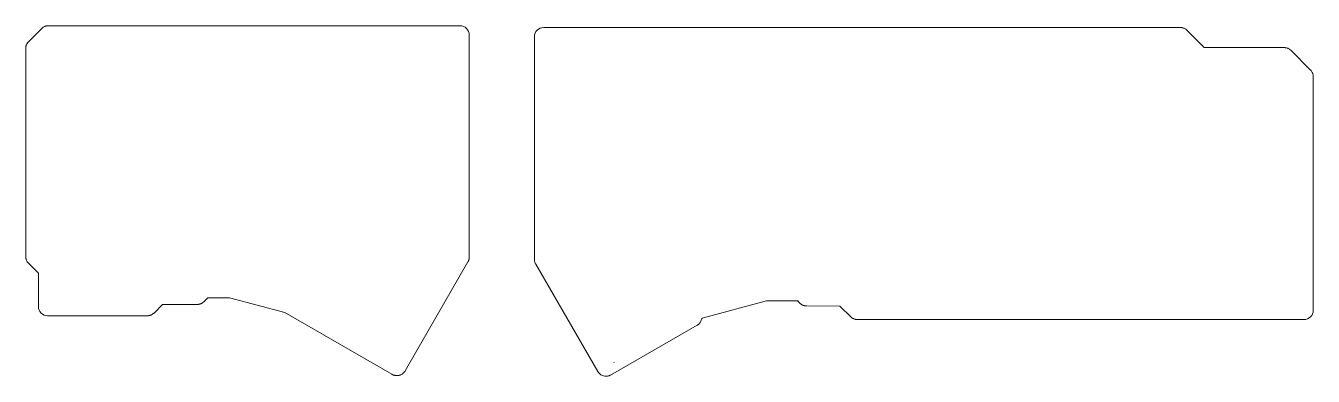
# Model space of a CAD drawing. Header units: millimetres. Extents: x -198 to 294, y -4 to 130.
import ezdxf

# ---------------------------------------------------------------- set-up
doc = ezdxf.new("R2010")
doc.units = ezdxf.units.MM
doc.header["$MEASUREMENT"] = 0
doc.layers.add('Layer 1', color=7, linetype='Continuous')

# ---------------------------------------------------------------- blocks, each defined once
blk = doc.blocks.new('block 3')
at = {"layer": 'Layer 1', "color": 158, "lineweight": 18, "true_color": 0x111e28}
blk.add_open_spline([(-31.9, 130.26), (-31.9, 130.26), (-189, 130.26), (-189, 130.26), (-189.11, 130.26), (-189.22, 130.26), (-189.34, 130.24), (-189.36, 130.24), (-189.39, 130.24), (-189.42, 130.24), (-189.5, 130.23), (-189.59, 130.21), (-189.67, 130.2), (-189.74, 130.18), (-189.82, 130.17), (-189.89, 130.14), (-189.94, 130.13), (-190, 130.12), (-190.04, 130.1), (-190.1, 130.08), (-190.15, 130.07), (-190.21, 130.05), (-190.26, 130.03), (-190.32, 130.01), (-190.37, 129.98), (-190.78, 129.81), (-191.16, 129.56), (-191.49, 129.23), (-191.49, 129.23), (-196.57, 124.15), (-196.57, 124.15), (-196.78, 123.94), (-196.95, 123.72), (-197.09, 123.48), (-197.11, 123.45), (-197.13, 123.42), (-197.14, 123.4), (-197.21, 123.28), (-197.27, 123.15), (-197.33, 123.02), (-197.35, 122.97), (-197.37, 122.92), (-197.39, 122.87), (-197.41, 122.81), (-197.43, 122.76), (-197.45, 122.7), (-197.46, 122.65), (-197.48, 122.6), (-197.49, 122.55), (-197.51, 122.47), (-197.52, 122.4), (-197.54, 122.33), (-197.56, 122.25), (-197.57, 122.16), (-197.58, 122.07), (-197.58, 122.04), (-197.59, 122.02), (-197.59, 121.99), (-197.6, 121.88), (-197.6, 121.77), (-197.6, 121.65), (-197.6, 121.65), (-197.6, 42.15), (-197.6, 42.15), (-197.6, 42.04), (-197.6, 41.92), (-197.59, 41.81), (-197.59, 41.78), (-197.58, 41.76), (-197.58, 41.73), (-197.57, 41.64), (-197.56, 41.56), (-197.54, 41.48), (-197.53, 41.4), (-197.51, 41.33), (-197.49, 41.26), (-197.48, 41.21), (-197.46, 41.15), (-197.45, 41.1), (-197.43, 41.05), (-197.41, 40.99), (-197.39, 40.94), (-197.37, 40.88), (-197.35, 40.83), (-197.33, 40.78), (-197.15, 40.36), (-196.89, 39.98), (-196.57, 39.66), (-196.57, 39.66), (-192.78, 35.86), (-192.78, 35.86), (-192.78, 35.86), (-192.78, 23.1), (-192.78, 23.1), (-192.78, 21.15), (-191.2, 19.57), (-189.25, 19.57), (-189.25, 19.57), (-151.15, 19.57), (-151.15, 19.57), (-151.03, 19.57), (-150.92, 19.58), (-150.81, 19.59), (-150.78, 19.59), (-150.76, 19.59), (-150.73, 19.6), (-150.64, 19.61), (-150.56, 19.62), (-150.48, 19.64), (-150.46, 19.64), (-150.44, 19.64), (-150.43, 19.65), (-150.32, 19.67), (-150.21, 19.7), (-150.1, 19.73), (-150.05, 19.75), (-149.99, 19.77), (-149.94, 19.79), (-149.88, 19.81), (-149.83, 19.83), (-149.78, 19.85), (-149.72, 19.87), (-149.67, 19.9), (-149.62, 19.92), (-149.57, 19.95), (-149.52, 19.97), (-149.47, 20), (-149.27, 20.11), (-149.09, 20.23), (-148.93, 20.37), (-148.88, 20.4), (-148.84, 20.43), (-148.81, 20.47), (-148.75, 20.51), (-148.7, 20.56), (-148.66, 20.61), (-148.66, 20.61), (-145.37, 23.89), (-145.37, 23.89), (-145.37, 23.89), (-132.1, 23.89), (-132.1, 23.89), (-131.98, 23.89), (-131.87, 23.9), (-131.76, 23.91), (-131.73, 23.91), (-131.71, 23.91), (-131.68, 23.92), (-131.59, 23.93), (-131.51, 23.94), (-131.43, 23.95), (-131.41, 23.96), (-131.39, 23.96), (-131.38, 23.96), (-131.27, 23.99), (-131.16, 24.02), (-131.05, 24.05), (-131, 24.07), (-130.94, 24.08), (-130.89, 24.11), (-130.83, 24.12), (-130.78, 24.14), (-130.73, 24.17), (-130.67, 24.19), (-130.62, 24.22), (-130.57, 24.24), (-130.52, 24.26), (-130.47, 24.29), (-130.42, 24.32), (-130.37, 24.35), (-130.32, 24.37), (-130.27, 24.41), (-130.22, 24.43), (-130.17, 24.46), (-130.13, 24.49), (-130.02, 24.56), (-129.92, 24.64), (-129.83, 24.72), (-129.75, 24.79), (-129.68, 24.85), (-129.61, 24.92), (-129.61, 24.92), (-129.6, 24.92), (-129.6, 24.92), (-129.6, 24.92), (-128.1, 26.43), (-128.1, 26.43), (-128.1, 26.43), (-119.86, 26.43), (-119.86, 26.43), (-119.86, 26.43), (-98.78, 20.83), (-98.78, 20.83), (-98.78, 20.83), (-57.86, -2.78), (-57.86, -2.78), (-57.86, -2.78), (-57.79, -2.81), (-57.79, -2.81), (-57.72, -2.85), (-57.65, -2.89), (-57.58, -2.93), (-57.51, -2.96), (-57.44, -2.99), (-57.37, -3.02), (-57.29, -3.05), (-57.22, -3.08), (-57.15, -3.1), (-57.08, -3.13), (-57.01, -3.15), (-56.94, -3.17), (-56.81, -3.2), (-56.69, -3.23), (-56.56, -3.24), (-56.52, -3.25), (-56.48, -3.26), (-56.43, -3.26), (-56.37, -3.27), (-56.32, -3.28), (-56.26, -3.28), (-56.26, -3.28), (-56.26, -3.28), (-56.25, -3.28), (-56.18, -3.28), (-56.11, -3.29), (-56.04, -3.29), (-56.04, -3.29), (-56.04, -3.29), (-56.03, -3.29), (-56.03, -3.29), (-56.03, -3.29), (-56.03, -3.29), (-56.01, -3.29), (-55.99, -3.29), (-55.97, -3.28), (-55.96, -3.29), (-55.96, -3.29), (-55.96, -3.29), (-55.96, -3.29), (-55.95, -3.29), (-55.95, -3.28), (-55.94, -3.29), (-55.92, -3.29), (-55.9, -3.29), (-55.9, -3.29), (-55.9, -3.29), (-55.9, -3.29), (-55.83, -3.29), (-55.75, -3.28), (-55.68, -3.28), (-55.68, -3.28), (-55.66, -3.28), (-55.66, -3.28), (-55.6, -3.28), (-55.55, -3.27), (-55.5, -3.26), (-55.4, -3.26), (-55.31, -3.24), (-55.22, -3.22), (-55.16, -3.21), (-55.1, -3.2), (-55.04, -3.18), (-55, -3.17), (-54.96, -3.16), (-54.93, -3.15), (-54.88, -3.14), (-54.83, -3.12), (-54.79, -3.1), (-54.73, -3.09), (-54.66, -3.06), (-54.61, -3.04), (-54.15, -2.86), (-53.75, -2.59), (-53.41, -2.25), (-53.33, -2.18), (-53.25, -2.09), (-53.18, -2), (-53.14, -1.96), (-53.11, -1.91), (-53.08, -1.87), (-53, -1.78), (-52.94, -1.69), (-52.88, -1.59), (-52.87, -1.57), (-52.86, -1.54), (-52.84, -1.52), (-52.84, -1.52), (-52.8, -1.44), (-52.8, -1.44), (-52.8, -1.44), (-28.84, 40.14), (-28.84, 40.14), (-28.83, 40.16), (-28.82, 40.18), (-28.81, 40.2), (-28.8, 40.21), (-28.79, 40.22), (-28.78, 40.24), (-28.76, 40.28), (-28.74, 40.33), (-28.72, 40.37), (-28.69, 40.42), (-28.67, 40.47), (-28.65, 40.52), (-28.62, 40.57), (-28.61, 40.63), (-28.59, 40.68), (-28.58, 40.68), (-28.58, 40.68), (-28.59, 40.69), (-28.56, 40.74), (-28.55, 40.79), (-28.53, 40.85), (-28.51, 40.92), (-28.49, 40.99), (-28.47, 41.06), (-28.45, 41.15), (-28.43, 41.24), (-28.41, 41.33), (-28.4, 41.4), (-28.4, 41.47), (-28.39, 41.54), (-28.38, 41.6), (-28.38, 41.66), (-28.37, 41.72), (-28.37, 41.78), (-28.37, 41.84), (-28.37, 41.9), (-28.37, 41.9), (-28.37, 126.73), (-28.37, 126.73), (-28.37, 128.68), (-29.95, 130.26), (-31.9, 130.26)], degree=3, knots=[0, 0, 0, 0, 1, 1, 1, 2, 2, 2, 3, 3, 3, 4, 4, 4, 5, 5, 5, 6, 6, 6, 7, 7, 7, 8, 8, 8, 9, 9, 9, 10, 10, 10, 11, 11, 11, 12, 12, 12, 13, 13, 13, 14, 14, 14, 15, 15, 15, 16, 16, 16, 17, 17, 17, 18, 18, 18, 19, 19, 19, 20, 20, 20, 21, 21, 21, 22, 22, 22, 23, 23, 23, 24, 24, 24, 25, 25, 25, 26, 26, 26, 27, 27, 27, 28, 28, 28, 29, 29, 29, 30, 30, 30, 31, 31, 31, 32, 32, 32, 33, 33, 33, 34, 34, 34, 35, 35, 35, 36, 36, 36, 37, 37, 37, 38, 38, 38, 39, 39, 39, 40, 40, 40, 41, 41, 41, 42, 42, 42, 43, 43, 43, 44, 44, 44, 45, 45, 45, 46, 46, 46, 47, 47, 47, 48, 48, 48, 49, 49, 49, 50, 50, 50, 51, 51, 51, 52, 52, 52, 53, 53, 53, 54, 54, 54, 55, 55, 55, 56, 56, 56, 57, 57, 57, 58, 58, 58, 59, 59, 59, 60, 60, 60, 61, 61, 61, 62, 62, 62, 63, 63, 63, 64, 64, 64, 65, 65, 65, 66, 66, 66, 67, 67, 67, 68, 68, 68, 69, 69, 69, 70, 70, 70, 71, 71, 71, 72, 72, 72, 73, 73, 73, 74, 74, 74, 75, 75, 75, 76, 76, 76, 77, 77, 77, 78, 78, 78, 79, 79, 79, 80, 80, 80, 81, 81, 81, 82, 82, 82, 83, 83, 83, 84, 84, 84, 85, 85, 85, 86, 86, 86, 87, 87, 87, 88, 88, 88, 89, 89, 89, 90, 90, 90, 91, 91, 91, 92, 92, 92, 93, 93, 93, 94, 94, 94, 95, 95, 95, 96, 96, 96, 97, 97, 97, 98, 98, 98, 99, 99, 99, 100, 100, 100, 101, 101, 101, 102, 102, 102, 103, 103, 103, 104, 104, 104, 105, 105, 105, 106, 106, 106, 107, 107, 107, 108, 108, 108, 109, 109, 109, 110, 110, 110, 111, 111, 111, 111], dxfattribs=at)
blk = doc.blocks.new('block 2')
at = {"layer": 'Layer 1'}
blk.add_blockref('block 3', (0, 0), dxfattribs=at)
blk = doc.blocks.new('block 6')
at = {"layer": 'Layer 1', "color": 250, "lineweight": 18, "true_color": 0x353528}
blk.add_lwpolyline([(26.91, 1.75), (26.91, 1.75)], dxfattribs=at)
blk.add_open_spline([(293.74, 111.04), (293.74, 111.13), (293.73, 111.21), (293.72, 111.3), (293.72, 111.33), (293.71, 111.37), (293.71, 111.4), (293.69, 111.52), (293.67, 111.63), (293.63, 111.74), (293.62, 111.8), (293.61, 111.86), (293.59, 111.91), (293.57, 111.97), (293.55, 112.02), (293.53, 112.07), (293.51, 112.13), (293.49, 112.18), (293.47, 112.24), (293.33, 112.56), (293.15, 112.86), (292.91, 113.14), (292.85, 113.21), (292.78, 113.28), (292.72, 113.35), (292.71, 113.36), (292.71, 113.36), (292.71, 113.36), (292.71, 113.36), (285.16, 120.89), (285.16, 120.89), (285.16, 120.89), (285.15, 120.89), (285.15, 120.89), (284.86, 121.18), (284.54, 121.41), (284.19, 121.57), (284.14, 121.6), (284.09, 121.62), (284.04, 121.64), (283.88, 121.71), (283.71, 121.77), (283.55, 121.81), (283.5, 121.82), (283.46, 121.83), (283.41, 121.84), (283.34, 121.86), (283.27, 121.87), (283.2, 121.88), (283.16, 121.89), (283.13, 121.89), (283.09, 121.89), (283.06, 121.9), (283.03, 121.9), (283, 121.9), (282.89, 121.91), (282.78, 121.92), (282.66, 121.92), (282.66, 121.92), (252.18, 121.92), (252.18, 121.92), (252.18, 121.92), (245.53, 128.54), (245.53, 128.54), (245.25, 128.82), (244.93, 129.05), (244.57, 129.22), (244.52, 129.25), (244.46, 129.27), (244.41, 129.29), (244.25, 129.36), (244.09, 129.42), (243.92, 129.46), (243.88, 129.47), (243.83, 129.48), (243.79, 129.49), (243.72, 129.51), (243.65, 129.52), (243.58, 129.53), (243.54, 129.54), (243.5, 129.54), (243.47, 129.54), (243.43, 129.55), (243.41, 129.55), (243.38, 129.55), (243.27, 129.57), (243.15, 129.57), (243.04, 129.57), (243.04, 129.57), (0.05, 129.57), (0.05, 129.57), (-1.9, 129.57), (-3.48, 127.99), (-3.48, 126.04), (-3.48, 126.04), (-3.48, 41.09), (-3.48, 41.09), (-3.48, 41.02), (-3.47, 40.95), (-3.47, 40.88), (-3.47, 40.88), (-3.47, 40.88), (-3.47, 40.88), (-3.47, 40.82), (-3.46, 40.76), (-3.45, 40.7), (-3.45, 40.66), (-3.44, 40.62), (-3.44, 40.57), (-3.41, 40.43), (-3.39, 40.28), (-3.34, 40.14), (-3.33, 40.09), (-3.31, 40.04), (-3.29, 39.99), (-3.22, 39.77), (-3.13, 39.55), (-3.01, 39.34), (-3.01, 39.34), (-2.97, 39.28), (-2.97, 39.28), (-2.97, 39.28), (20.75, -1.7), (20.75, -1.7), (20.76, -1.72), (20.78, -1.75), (20.79, -1.77), (20.79, -1.77), (20.79, -1.77), (20.8, -1.77), (20.86, -1.88), (20.92, -1.98), (20.99, -2.08), (20.99, -2.08), (20.99, -2.08), (20.99, -2.08), (21.07, -2.18), (21.14, -2.27), (21.22, -2.36), (21.27, -2.42), (21.32, -2.47), (21.38, -2.53), (21.43, -2.58), (21.49, -2.63), (21.55, -2.68), (21.66, -2.78), (21.78, -2.87), (21.91, -2.96), (22.49, -3.33), (23.16, -3.53), (23.85, -3.53), (24.19, -3.53), (24.52, -3.49), (24.85, -3.39), (24.89, -3.38), (24.93, -3.36), (24.97, -3.35), (25.04, -3.33), (25.11, -3.3), (25.19, -3.27), (25.26, -3.24), (25.33, -3.21), (25.4, -3.17), (25.47, -3.14), (25.54, -3.1), (25.61, -3.06), (25.61, -3.06), (58.64, 15.95), (58.64, 15.95), (58.67, 15.97), (58.71, 15.99), (58.74, 16.01), (58.75, 16.01), (58.76, 16.02), (58.76, 16.02), (58.83, 16.06), (58.9, 16.11), (58.96, 16.16), (59.02, 16.2), (59.07, 16.24), (59.12, 16.28), (59.2, 16.34), (59.27, 16.41), (59.34, 16.48), (59.39, 16.52), (59.43, 16.57), (59.47, 16.61), (59.71, 16.87), (59.92, 17.18), (60.08, 17.53), (60.23, 17.85), (60.33, 18.19), (60.37, 18.54), (60.37, 18.54), (60.57, 18.59), (60.57, 18.59), (60.57, 18.59), (85.03, 25.25), (85.03, 25.25), (85.03, 25.25), (97.18, 25.25), (97.18, 25.25), (97.35, 24.91), (97.57, 24.61), (97.84, 24.35), (97.85, 24.34), (97.86, 24.33), (97.86, 24.32), (97.91, 24.28), (97.95, 24.24), (97.99, 24.2), (98.03, 24.17), (98.06, 24.14), (98.09, 24.12), (98.12, 24.09), (98.16, 24.06), (98.19, 24.04), (98.22, 24.01), (98.25, 23.99), (98.27, 23.98), (98.32, 23.94), (98.37, 23.91), (98.41, 23.88), (98.45, 23.86), (98.48, 23.84), (98.51, 23.82), (98.56, 23.79), (98.6, 23.76), (98.65, 23.74), (98.7, 23.71), (98.75, 23.68), (98.8, 23.66), (98.85, 23.63), (98.9, 23.61), (98.96, 23.59), (99.01, 23.56), (99.06, 23.54), (99.12, 23.52), (99.17, 23.5), (99.23, 23.49), (99.28, 23.47), (99.32, 23.45), (99.37, 23.44), (99.42, 23.43), (99.55, 23.39), (99.69, 23.36), (99.84, 23.34), (99.92, 23.33), (100.01, 23.32), (100.1, 23.31), (100.18, 23.31), (100.25, 23.31), (100.33, 23.31), (100.33, 23.31), (100.34, 23.31), (100.34, 23.31), (100.34, 23.31), (113.07, 23.27), (113.07, 23.27), (113.07, 23.27), (117.22, 19.18), (117.22, 19.18), (117.22, 19.18), (117.28, 19.12), (117.28, 19.12), (117.53, 18.88), (117.8, 18.68), (118.08, 18.53), (118.13, 18.5), (118.18, 18.48), (118.23, 18.45), (118.39, 18.38), (118.55, 18.31), (118.71, 18.26), (118.76, 18.25), (118.82, 18.23), (118.88, 18.22), (118.99, 18.19), (119.1, 18.17), (119.22, 18.15), (119.28, 18.14), (119.34, 18.13), (119.4, 18.12), (119.52, 18.11), (119.64, 18.11), (119.76, 18.11), (119.76, 18.11), (290.22, 18.11), (290.22, 18.11), (292.17, 18.11), (293.75, 19.69), (293.75, 21.63), (293.75, 21.63), (293.75, 110.86), (293.75, 110.86), (293.75, 110.92), (293.74, 110.98), (293.74, 111.04)], degree=3, knots=[0, 0, 0, 0, 1, 1, 1, 2, 2, 2, 3, 3, 3, 4, 4, 4, 5, 5, 5, 6, 6, 6, 7, 7, 7, 8, 8, 8, 9, 9, 9, 10, 10, 10, 11, 11, 11, 12, 12, 12, 13, 13, 13, 14, 14, 14, 15, 15, 15, 16, 16, 16, 17, 17, 17, 18, 18, 18, 19, 19, 19, 20, 20, 20, 21, 21, 21, 22, 22, 22, 23, 23, 23, 24, 24, 24, 25, 25, 25, 26, 26, 26, 27, 27, 27, 28, 28, 28, 29, 29, 29, 30, 30, 30, 31, 31, 31, 32, 32, 32, 33, 33, 33, 34, 34, 34, 35, 35, 35, 36, 36, 36, 37, 37, 37, 38, 38, 38, 39, 39, 39, 40, 40, 40, 41, 41, 41, 42, 42, 42, 43, 43, 43, 44, 44, 44, 45, 45, 45, 46, 46, 46, 47, 47, 47, 48, 48, 48, 49, 49, 49, 50, 50, 50, 51, 51, 51, 52, 52, 52, 53, 53, 53, 54, 54, 54, 55, 55, 55, 56, 56, 56, 57, 57, 57, 58, 58, 58, 59, 59, 59, 60, 60, 60, 61, 61, 61, 62, 62, 62, 63, 63, 63, 64, 64, 64, 65, 65, 65, 66, 66, 66, 67, 67, 67, 68, 68, 68, 69, 69, 69, 70, 70, 70, 71, 71, 71, 72, 72, 72, 73, 73, 73, 74, 74, 74, 75, 75, 75, 76, 76, 76, 77, 77, 77, 78, 78, 78, 79, 79, 79, 80, 80, 80, 81, 81, 81, 82, 82, 82, 83, 83, 83, 84, 84, 84, 85, 85, 85, 86, 86, 86, 87, 87, 87, 88, 88, 88, 89, 89, 89, 90, 90, 90, 91, 91, 91, 92, 92, 92, 93, 93, 93, 94, 94, 94, 95, 95, 95, 96, 96, 96, 97, 97, 97, 98, 98, 98, 99, 99, 99, 99], dxfattribs=at)
blk = doc.blocks.new('block 7')
at = {"layer": 'Layer 1', "color": 250, "lineweight": 18, "true_color": 0x353528}
blk.add_open_spline([(26.88, 1.8), (26.88, 1.8), (26.9, 1.76), (26.9, 1.76)], degree=3, dxfattribs=at)
blk = doc.blocks.new('block 8')
at = {"layer": 'Layer 1', "color": 250, "lineweight": 18, "true_color": 0x353528}
blk.add_open_spline([(60.57, 18.59), (60.57, 18.59), (60.08, 17.53), (60.08, 17.53), (60.23, 17.85), (60.33, 18.19), (60.37, 18.54), (60.37, 18.54), (60.57, 18.59), (60.57, 18.59)], degree=3, knots=[0, 0, 0, 0, 1, 1, 1, 2, 2, 2, 3, 3, 3, 3], dxfattribs=at)
blk = doc.blocks.new('block 9')
at = {"layer": 'Layer 1', "color": 250, "lineweight": 18, "true_color": 0x353528}
blk.add_open_spline([(97.84, 24.35), (97.84, 24.35), (96.92, 25.25), (96.92, 25.25), (96.92, 25.25), (97.18, 25.25), (97.18, 25.25), (97.35, 24.91), (97.57, 24.61), (97.84, 24.35)], degree=3, knots=[0, 0, 0, 0, 1, 1, 1, 2, 2, 2, 3, 3, 3, 3], dxfattribs=at)
blk = doc.blocks.new('block 5')
at = {"layer": 'Layer 1'}
for name in ['block 6', 'block 9', 'block 8', 'block 7']:
    blk.add_blockref(name, (0, 0), dxfattribs=at)

msp = doc.modelspace()

# ---------------------------------------------------------------- block references
at = {"layer": 'Layer 1'}
for name in ['block 2', 'block 5']:
    msp.add_blockref(name, (0, 0), dxfattribs=at)

doc.saveas('drawing.dxf')
